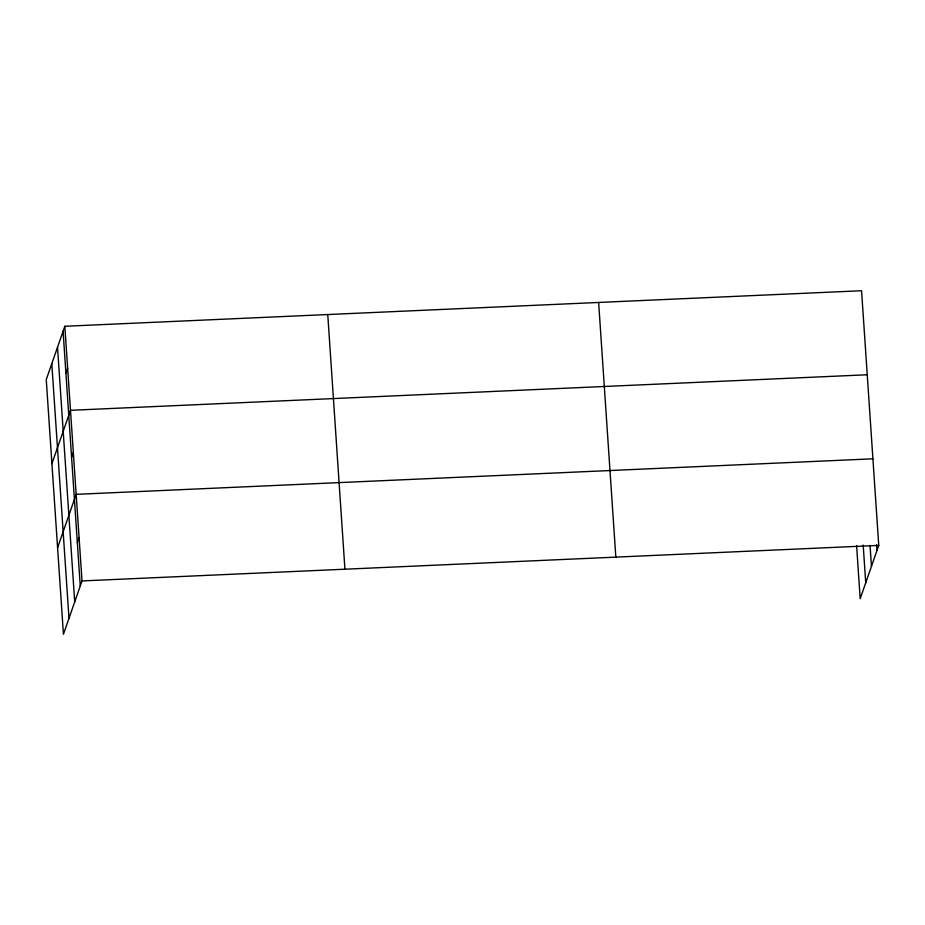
<?xml version="1.0" encoding="UTF-8"?>
<svg xmlns="http://www.w3.org/2000/svg" width="925" height="925" viewBox="0 0 925 925"><rect width="100%" height="100%" fill="white"/><g stroke="black" fill="none" stroke-linecap="round" stroke-linejoin="round"><path stroke-width="1.39" d="M64.819 326.271L46.25 379.608L63.432 634.272L82.013 580.935L64.819 326.271L861.568 290.728L878.75 545.392L860.181 598.729L856.596 545.669M65.918 373.284L67.664 368.289M51.927 463.645L70.497 410.307L867.234 374.764M71.595 457.332L73.329 452.325M57.593 547.681L76.162 494.343L872.911 458.812M77.342 542.64L79.088 537.645M82.013 580.935L878.75 545.392M876.634 544.813L877.004 550.398M870.043 545.403L871.454 566.354M863.187 545.079L865.731 582.785M598.637 302.452L615.83 557.127M327.751 314.535L344.933 569.21M63.085 331.266L80.267 585.941M57.523 347.222L74.717 601.886M51.8 363.652L68.993 618.328"/></g></svg>
